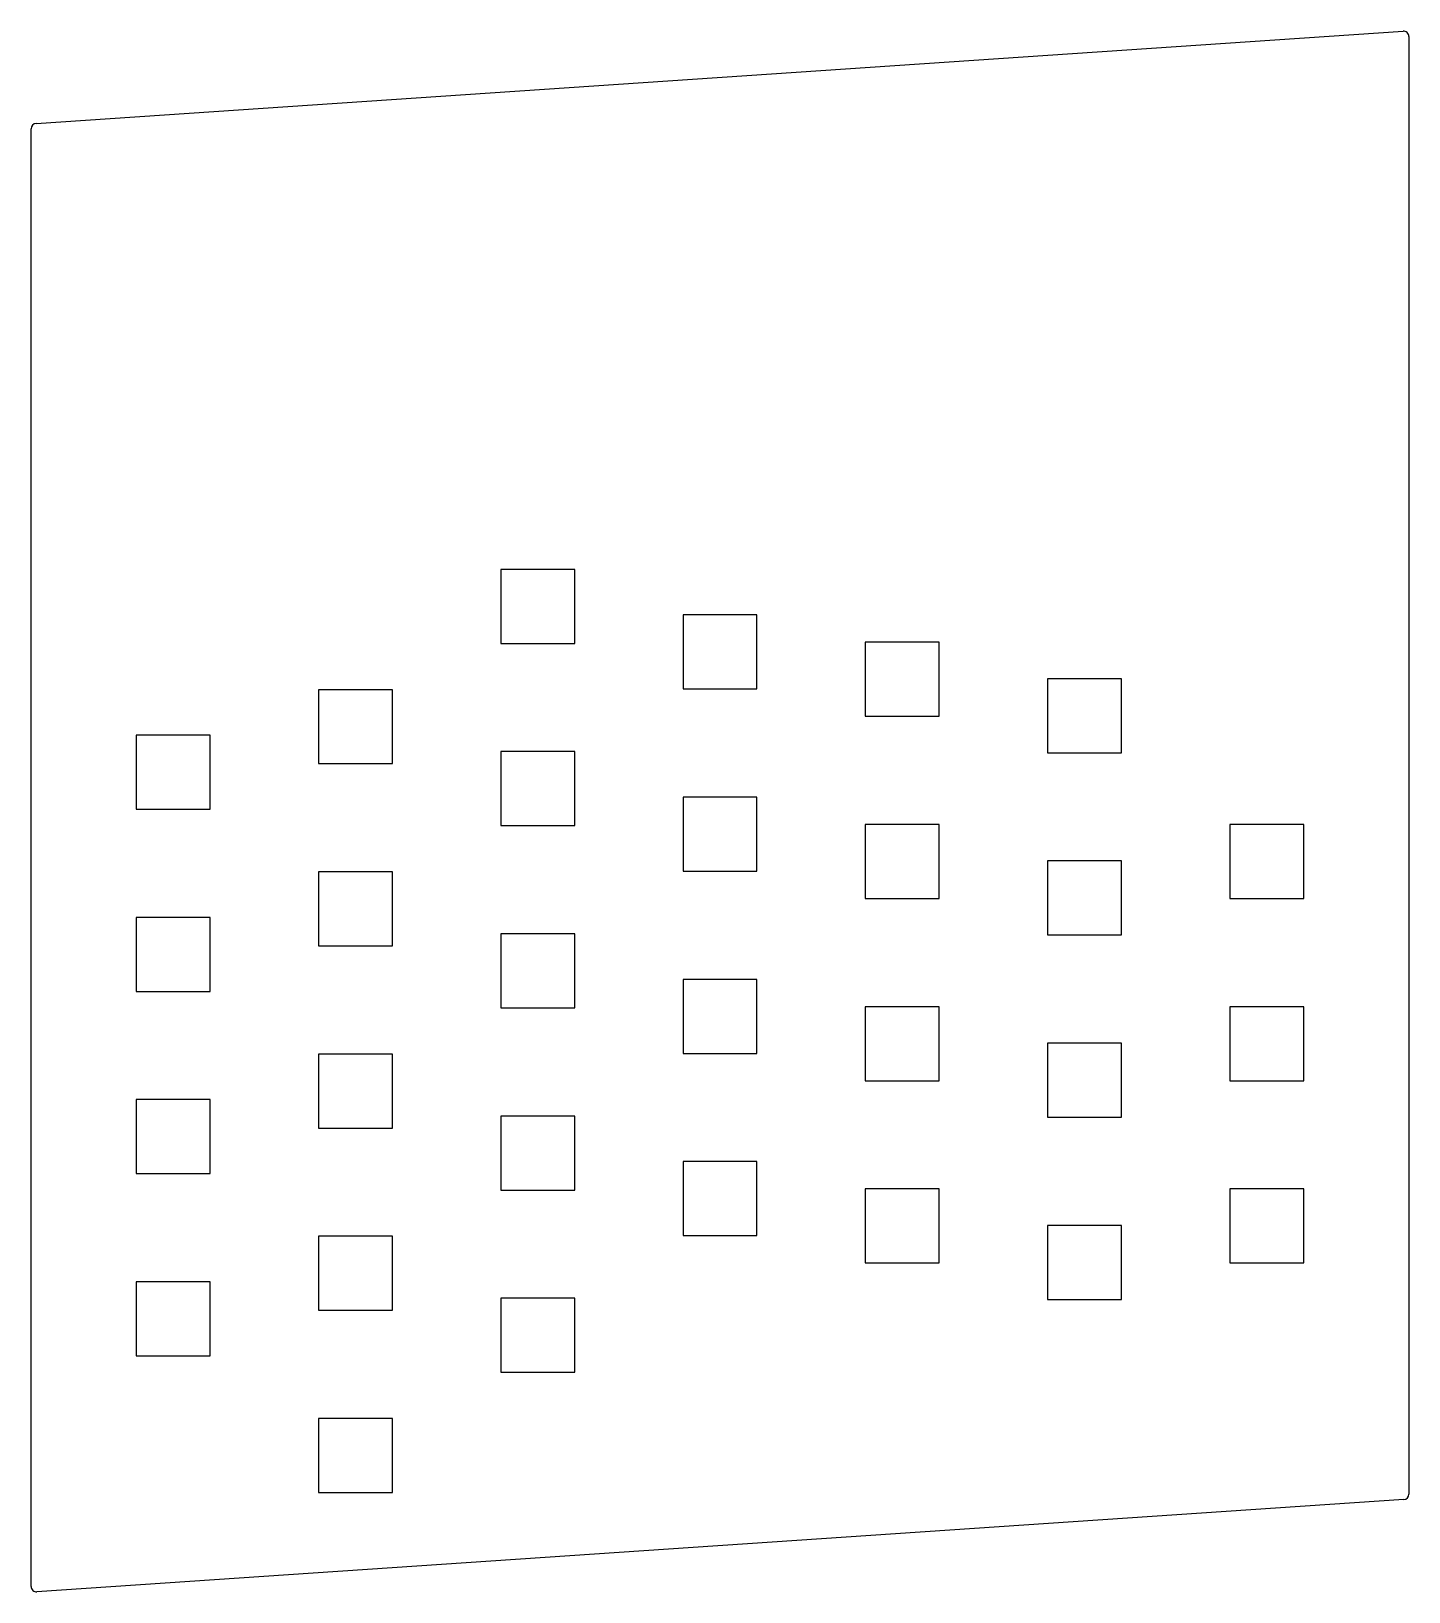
# Model space of a CAD drawing. Header units: millimetres. Extents: x 22 to 150, y -108 to 37.
import ezdxf

# ---------------------------------------------------------------- set-up
doc = ezdxf.new("R2010")
doc.units = ezdxf.units.MM

msp = doc.modelspace()

# ---------------------------------------------------------------- linework, layer by layer
for p, q in [((22.22, 28.53), (149.72, 37.13)), ((150.25, 36.64), (150.25, -99.36)), ((21.75, -107.97), (21.75, 28.03)), ((72.45, -13.08), (65.55, -13.08)), ((65.55, -13.08), (65.55, -19.98)), ((72.45, -19.98), (72.45, -13.08)), ((89.45, -17.33), (82.55, -17.33)), ((82.55, -17.33), (82.55, -24.23)), ((89.45, -24.23), (89.45, -17.33)), ((65.55, -19.98), (72.45, -19.98)), ((106.45, -19.88), (99.55, -19.88)), ((99.55, -19.88), (99.55, -26.78)), ((106.45, -26.78), (106.45, -19.88)), ((123.45, -23.28), (116.55, -23.28)), ((116.55, -23.28), (116.55, -30.18)), ((123.45, -30.18), (123.45, -23.28)), ((55.45, -24.3), (48.55, -24.3)), ((48.55, -24.3), (48.55, -31.2)), ((55.45, -31.2), (55.45, -24.3)), ((82.55, -24.23), (89.45, -24.23)), ((99.55, -26.78), (106.45, -26.78)), ((38.45, -28.55), (31.55, -28.55)), ((31.55, -28.55), (31.55, -35.45)), ((38.45, -35.45), (38.45, -28.55)), ((72.45, -30.08), (65.55, -30.08)), ((65.55, -30.08), (65.55, -36.98)), ((72.45, -36.98), (72.45, -30.08)), ((116.55, -30.18), (123.45, -30.18)), ((48.55, -31.2), (55.45, -31.2)), ((89.45, -34.33), (82.55, -34.33)), ((82.55, -34.33), (82.55, -41.23)), ((89.45, -41.23), (89.45, -34.33)), ((31.55, -35.45), (38.45, -35.45)), ((65.55, -36.98), (72.45, -36.98)), ((106.45, -36.88), (99.55, -36.88)), ((99.55, -36.88), (99.55, -43.78)), ((106.45, -43.78), (106.45, -36.88)), ((140.45, -36.88), (133.55, -36.88)), ((133.55, -36.88), (133.55, -43.78)), ((140.45, -43.78), (140.45, -36.88)), ((123.45, -40.28), (116.55, -40.28)), ((116.55, -40.28), (116.55, -47.18)), ((123.45, -47.18), (123.45, -40.28)), ((55.45, -41.3), (48.55, -41.3)), ((48.55, -41.3), (48.55, -48.2)), ((55.45, -48.2), (55.45, -41.3)), ((82.55, -41.23), (89.45, -41.23)), ((99.55, -43.78), (106.45, -43.78)), ((133.55, -43.78), (140.45, -43.78)), ((38.45, -45.55), (31.55, -45.55)), ((31.55, -45.55), (31.55, -52.45)), ((38.45, -52.45), (38.45, -45.55)), ((72.45, -47.08), (65.55, -47.08)), ((65.55, -47.08), (65.55, -53.98)), ((72.45, -53.98), (72.45, -47.08)), ((116.55, -47.18), (123.45, -47.18)), ((48.55, -48.2), (55.45, -48.2)), ((89.45, -51.33), (82.55, -51.33)), ((82.55, -51.33), (82.55, -58.23)), ((89.45, -58.23), (89.45, -51.33)), ((31.55, -52.45), (38.45, -52.45)), ((65.55, -53.98), (72.45, -53.98)), ((106.45, -53.88), (99.55, -53.88)), ((99.55, -53.88), (99.55, -60.78)), ((106.45, -60.78), (106.45, -53.88)), ((140.45, -53.88), (133.55, -53.88)), ((133.55, -53.88), (133.55, -60.78)), ((140.45, -60.78), (140.45, -53.88)), ((82.55, -58.23), (89.45, -58.23)), ((123.45, -57.28), (116.55, -57.28)), ((116.55, -57.28), (116.55, -64.18)), ((123.45, -64.18), (123.45, -57.28)), ((55.45, -58.3), (48.55, -58.3)), ((48.55, -58.3), (48.55, -65.2)), ((55.45, -65.2), (55.45, -58.3)), ((99.55, -60.78), (106.45, -60.78)), ((133.55, -60.78), (140.45, -60.78)), ((38.45, -62.55), (31.55, -62.55)), ((31.55, -62.55), (31.55, -69.45)), ((38.45, -69.45), (38.45, -62.55)), ((48.55, -65.2), (55.45, -65.2)), ((72.45, -64.08), (65.55, -64.08)), ((65.55, -64.08), (65.55, -70.98)), ((72.45, -70.98), (72.45, -64.08)), ((116.55, -64.18), (123.45, -64.18)), ((89.45, -68.33), (82.55, -68.33)), ((82.55, -68.33), (82.55, -75.23)), ((89.45, -75.23), (89.45, -68.33)), ((31.55, -69.45), (38.45, -69.45)), ((65.55, -70.98), (72.45, -70.98)), ((106.45, -70.88), (99.55, -70.88)), ((99.55, -70.88), (99.55, -77.78)), ((106.45, -77.78), (106.45, -70.88)), ((140.45, -70.88), (133.55, -70.88)), ((133.55, -70.88), (133.55, -77.78)), ((140.45, -77.78), (140.45, -70.88)), ((55.45, -75.3), (48.55, -75.3)), ((48.55, -75.3), (48.55, -82.2)), ((55.45, -82.2), (55.45, -75.3)), ((82.55, -75.23), (89.45, -75.23)), ((123.45, -74.28), (116.55, -74.28)), ((116.55, -74.28), (116.55, -81.18)), ((123.45, -81.18), (123.45, -74.28)), ((99.55, -77.78), (106.45, -77.78)), ((133.55, -77.78), (140.45, -77.78)), ((38.45, -79.55), (31.55, -79.55)), ((31.55, -79.55), (31.55, -86.45)), ((38.45, -86.45), (38.45, -79.55)), ((72.45, -81.08), (65.55, -81.08)), ((65.55, -81.08), (65.55, -87.98)), ((72.45, -87.98), (72.45, -81.08)), ((116.55, -81.18), (123.45, -81.18)), ((48.55, -82.2), (55.45, -82.2)), ((31.55, -86.45), (38.45, -86.45)), ((65.55, -87.98), (72.45, -87.98)), ((55.45, -92.3), (48.55, -92.3)), ((48.55, -92.3), (48.55, -99.2)), ((55.45, -99.2), (55.45, -92.3)), ((149.78, -99.86), (22.28, -108.46)), ((48.55, -99.2), (55.45, -99.2))]:
    msp.add_line(p, q)
for centre, start, end in [((149.75, 36.64), 0, 93.8599), ((22.25, 28.03), 93.8599, 180), ((149.75, -99.36), 273.8599, 0), ((22.25, -107.97), 180, 273.8599)]:
    msp.add_arc(centre, 0.5, start, end)

doc.saveas('drawing.dxf')
